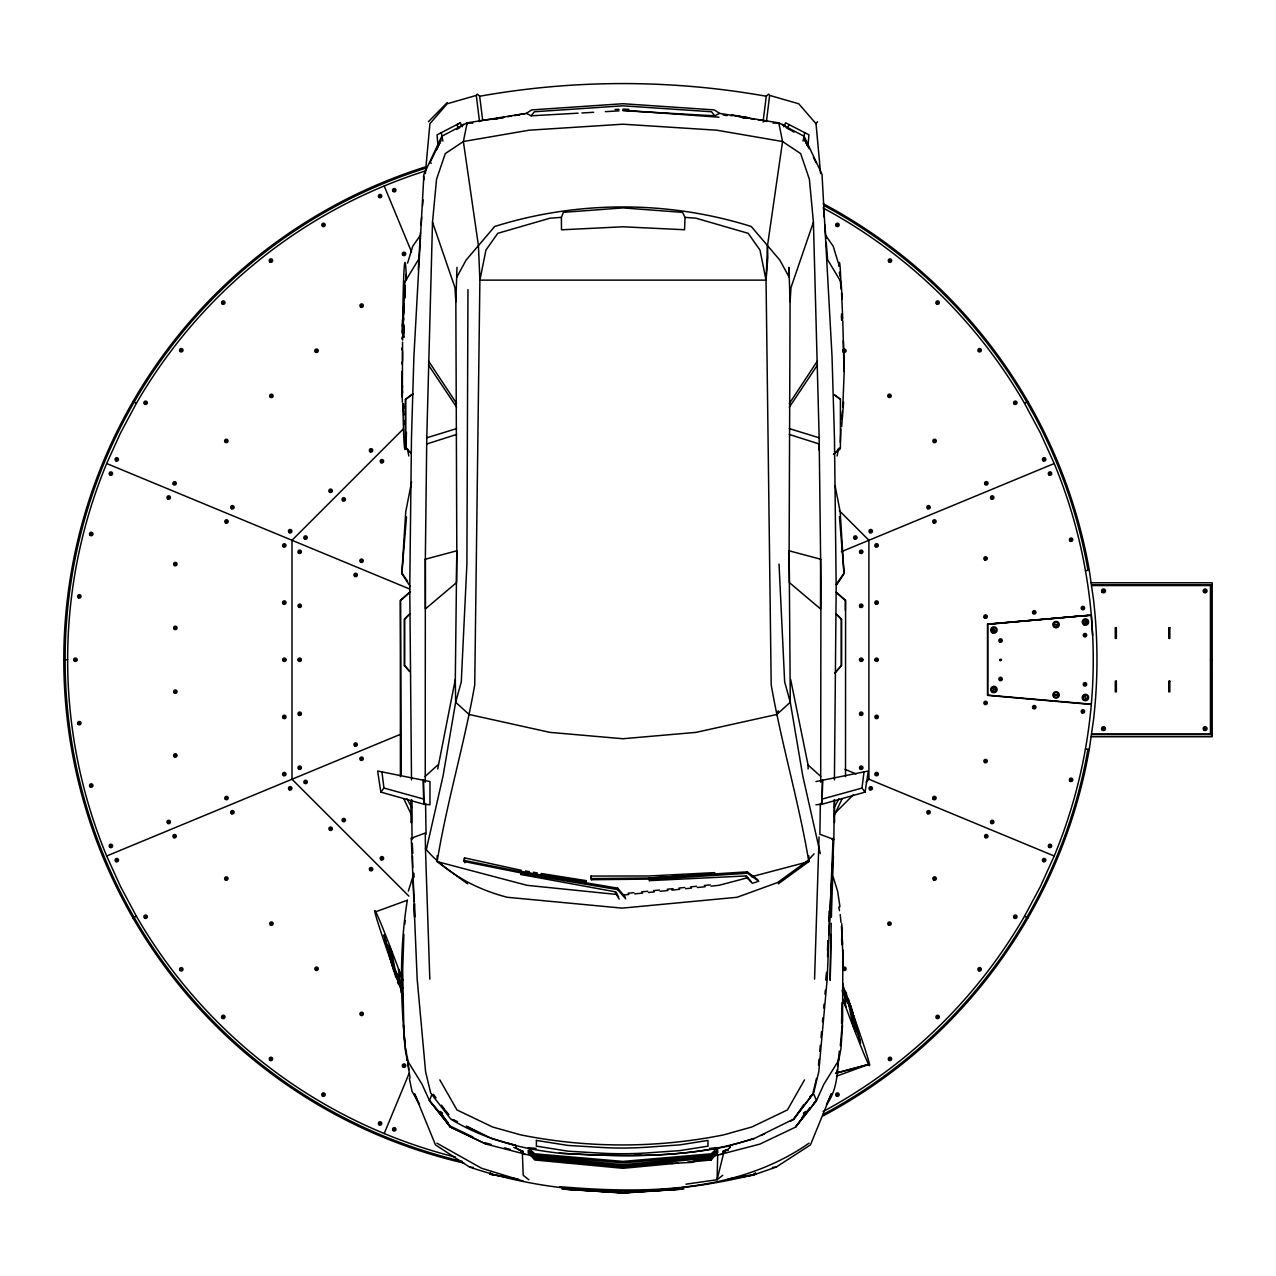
<?xml version="1.0" encoding="UTF-8"?>
<svg xmlns="http://www.w3.org/2000/svg" width="1276" height="1276" viewBox="0 0 1276 1276"><rect width="100%" height="100%" fill="white"/><g stroke="black" fill="none" stroke-linecap="round" stroke-linejoin="round"><path stroke-width="1.5" d="M409.724 671.575L404.492 665.45L404.492 619.051L409.724 613.852M410.984 453.203L405.529 448.099L405.529 399.292L413.009 393.662M405.529 399.292L405.529 447.78L410.984 453.012M687.668 1162.213L711.195 1159.996L711.195 1158.544L717.638 1152.962M834.568 799.861L834.568 822.542M833.595 454.479L840.405 448.099L840.405 399.292L834.424 394.778M836.211 613.852L841.442 619.051L841.442 665.45L834.903 672.867M834.903 673.026L841.442 665.753L841.442 619.051M845.51 776.685L845.589 600.406L836.179 592.16M425.243 782.204L425.339 559.207L426.774 437.78L432.516 222.184L436.536 179.294L445.26 153.614L463.379 141.524L529.125 130.2L622.959 124.203L716.809 130.2L782.555 141.524L800.674 153.614L809.399 179.294L813.418 222.184L819.16 437.78L820.931 583.961L820.691 782.204M456.664 277.418L466.091 260.113L494.673 226.506C577.422 200.428 668.512 200.428 751.261 226.506L779.843 260.113L789.27 277.418L788.935 267.354L790.083 301.806L789.126 550.801L790.291 702.247L802.732 775.712L820.293 853.644M418.273 269.746L420.458 232.663M845.35 610.422L845.382 600.486L836.976 593.133M437.158 855.702L437.126 861.603L467.606 883.805M437.716 768.997L455.309 679.406L456.808 550.801L455.851 301.806L456.999 267.354M403.822 336.848L403.854 331.664L401.812 338.81M467.957 289.604L466.904 564.056L461.274 681.942L455.644 702.247L443.107 775.712L426.248 849.944M834.233 799.765L833.866 839.448L828.714 934.734M834.424 779.923L836.179 587.454L834.456 437.78L832.032 356.451L822.015 174.286L804.119 136.277L778.791 122.863L719.536 113.373L714.257 109.911L622.959 103.723L531.677 109.911L526.398 113.373L467.144 122.863L441.815 136.277L423.919 174.286L413.902 356.451L411.478 437.78L409.755 587.454L411.51 779.923M414.732 903.902L414.604 917.189L414.19 904.891M819.048 836.944L814.567 979.139M842.016 1002.681L841.554 1023.464M820.356 803.417L819.878 834.281L833.866 839.448L832.143 839.48M822.366 780.274L821.951 804.263L815.97 804.757M830.947 934.447L830.182 980.383L831.186 923.186M815.954 781.566L868.302 771.023L865.096 792.125L821.951 804.263L822.749 780.194M402.562 342.096L402.323 397.538M842.543 1024.963L840.98 1048.489L838.731 1060.228L823.913 1084.185L816.449 1100.646L795.538 1127.123L759.858 1144.109L717.702 1155.083L717.08 1179.726L685.978 1184.176M402.61 340.166L404.811 282.076L406.518 278.631M778.791 122.863L782.555 141.524L767.482 245.821L766.047 280.13L771.198 684.861C781.534 744.179 798.935 802.141 808.809 861.603L778.328 883.805M404.556 297.93L404.699 294.182M685.037 217.383L684.558 229.744L622.959 226.793L561.488 229.808L561.392 217.351L563.386 212.342L622.959 207.908L682.596 212.374L685.037 217.383L695.994 218.212L748.183 233.317L759.986 250.048L766.047 280.13L479.888 280.13L478.452 245.821L463.379 141.524L467.144 122.863L467.175 124.458L467.638 122.879L472.838 123.15M560.387 879.116L585.875 883.104L585.987 880.6L541.088 873.486M827.486 950.62L827.901 940.699M828.73 920.857L829.145 910.936M833.084 838.204L827.183 979.139L818.777 1071.792L813.625 1093.117L793.544 1119.148L754.642 1138.336L729.84 1145.577L730.016 1147.427L727.176 1149.851L722.774 1151.622M818.953 449.95L819.24 443.984L789.318 434.462M403.886 934.271L402.674 970.254L403.838 1028.536M625.782 898.894L617.6 889.595L617.68 888.16L521.294 871.875L464.273 860.423L464.512 857.871L521.565 870.392M827.518 956.569L828.379 940.683M410.33 586.561L401.844 573.61L405.736 511.804L411.59 481.993M839.289 1051.169C837.503 1069.192 838.029 1089.576 826.497 1104.537L831.362 1093.787L810.451 1144.891L776.207 1167.077L752.425 1175.324L728.117 1179.12L731.595 1178.418M790.083 301.806L791.008 287.499L813.418 222.184M766.047 280.13L767.817 257.178L767.466 245.821M421.064 224.911L421.67 217.159M422.595 205.532L423.042 199.726M401.35 989.107L401.079 992.377L402.993 995.009M412.531 856.021L412.77 867.489M841.666 426.647L843.595 402.099M403.902 303.847L402.147 325.093L403.902 332.111M404.332 298.488L405.146 288.599M402.562 324.248L401.94 331.776L403.966 337.406M402.881 320.483L403.806 309.191M403.902 307.691L402.801 321.105L403.647 324.901M404.699 298.106L405.162 292.348M401.844 573.61L406.502 516.908M841.745 418.863L842.415 411.111M842.766 407.235L844.138 373.421L842.798 320.914M842.957 986.906L843.245 983.7M818.506 1065.141L819.048 1059.224M819.766 1051.344L820.308 1045.427M821.026 1037.547L821.569 1031.63M822.462 1021.773L822.829 1017.833M823.722 1007.976L824.073 1004.037M824.982 994.179L825.333 990.24M425.339 173.632L429.916 123.708L447.174 103.787L476.299 95.397L477.272 94.121L479.664 96.242L482.663 120.119M508.598 1143.296L516.094 1145.577L515.919 1147.427L518.758 1149.851L523.16 1151.622M403.758 298.871L405.13 285.537M405.72 279.827L406.31 274.101M619.211 899.086L614.777 891.701L520.959 874.523L521.166 872.959L464.129 861.539L464.512 857.871M404.715 924.414L405.114 920.443M837.646 1065.875L838.428 1058.538M520.959 874.523L521.294 871.875L586.003 881.987L585.875 883.104M521.166 872.959L521.294 871.875M515.919 1147.666L516.142 1145.816M766.413 121.635L769.635 95.397L768.662 94.121L766.27 96.242L763.271 120.119M864.315 790.61L865.096 792.125L861.986 788.058L864.012 771.884M464.129 861.539L464.273 860.423M464.911 862.783L465.054 861.667M823.355 1115.75A516.652 516.652 0 0 0 1089.241 749.506L1093.532 719.744A524.691 524.691 0 0 0 1093.532 599.768L1089.241 570.021A516.652 516.652 0 0 0 823.355 203.777M999.539 659.756C1004.1 657.363 997.401 662.978 1001.596 659.756M403.774 318.33L403.025 323.849L403.854 327.358M403.854 325.221L403.758 332.908M803.736 138.031L804.693 132.64M407.379 899.995C399.5 948.132 400.233 998.007 405.289 1046.272M837.12 455.979L838.476 448.546M1087.981 749.283L1085.174 764.005A515.376 515.376 0 0 1 822.749 1114.618M803.035 141.046L804.119 136.277M816.512 1078.364L812.653 1094.393L793.895 1119.02L803.816 1104.553M836.306 1073.403L837.247 1069.543M840.342 1045.666L842.575 1020.88L842.862 949.982M401.717 363.772L402.594 360.661M407.554 263.143L412.754 246.204L420.251 235.47M408.336 891.142L412.674 877.234M455.309 679.406L455.644 702.247L469.09 714.464L549.94 732.376L622.959 738.74L695.994 732.376L776.829 714.464L778.28 710.78M531.964 1155.897L486.076 1144.109L450.396 1127.123L429.486 1100.646L431.782 1094.872L433.282 1094.393M384.204 1133.535L409.293 1072.988M789.031 124.569L787.531 128.174L794.007 132.114M436.599 149.914L440.507 141.221M455.357 1157.077A512.808 512.808 0 0 1 136.341 916.168L120.534 886.565L106.674 856.005A512.808 512.808 0 0 1 106.674 463.523L120.534 432.947L136.357 403.36A512.808 512.808 0 0 1 424.988 171.08M823.052 207.972A512.808 512.808 0 0 1 1024.548 403.36L1040.371 432.947L1054.215 463.523A512.808 512.808 0 0 1 1091.299 615.064L1092.766 637.521A512.808 512.808 0 0 1 1054.215 856.005L1040.371 886.565L1024.548 916.168A512.808 512.808 0 0 1 823.052 1111.555M783.799 126.771L785.617 122.815L808.92 134.825L807.979 146.437L804.582 139.722M833.786 816.401L842.16 798.68M441.049 139.945L430.012 162.562L431.288 163.216M438.864 144.762L440.555 141.397M834.201 807.533L838.922 798.808M804.518 1079.895L787.42 1109.929L751.787 1127.011L723.779 1134.842C657.156 1148.32 587.199 1148.32 520.592 1134.842L492.584 1127.011L456.952 1109.929L439.837 1079.895M404.811 282.076L418.321 259.794M993.366 630.663L993.382 629.419M994.355 630.727L993.494 629.227M994.546 630.44L993.015 629.977M993.382 688.896L993.414 690.236L994.658 689.726M1055.236 624.442L1056.943 624.634M1056.831 624.825L1055.22 624.634M1103.038 591.362L1103.198 590.246L1104.218 590.868M1103.086 591.442L1104.059 591.251M1103.868 591.57L1103.979 590.357M1084.919 621.412L1085.812 621.268M1085.892 622.72L1086.275 621.97M1055.236 694.798L1056.943 694.989M1056.831 695.165L1055.22 694.989M1102.99 728.261L1104.218 728.58M1204.416 590.788L1205.485 591.49M1205.788 591.011L1204.767 590.246M1204.369 728.58L1205.485 729.202M1205.597 729.043L1204.767 727.958M836.657 584.95L844.074 573.61L839.433 516.908M789.318 403.551L817.453 360.949M789.318 407.188L817.501 364.984M836.131 584.567L843.978 573.147L840.182 511.804L835.062 485.709M809.861 1107.552L795.538 1127.059L816.449 1100.646L814.152 1094.872L812.653 1094.393L809.702 1096.881M380.838 792.109L377.632 771.007L429.964 781.566L429.964 804.757L423.983 804.263L380.838 792.109L383.948 788.042L381.923 771.868M820.596 173.632L816.018 123.708L817.565 121.746M526.398 113.373L531.151 115.797L534.405 111.762L622.959 105.812L711.529 111.762L714.783 115.797L719.536 113.373M802.141 1117.553L805.842 1111.46L803.417 1113.023M711.195 1159.996L716.362 1154.046M809.239 859.067L814.072 853.883M409.724 614.027L404.492 619.37L404.492 665.753M428.369 121.746L447.286 102.543M403.232 429.039L291.997 540.274L291.997 779.237L408.878 896.119M833.707 814.439L853.421 794.725M866.085 782.06L868.908 779.237L868.908 540.274L839.337 510.703M833.595 454.336L840.405 448.099M528.28 1150.202L534.74 1155.258L622.959 1162.851L711.195 1155.258L717.638 1150.202L717.638 1147.73L711.195 1153.807L622.959 1161.399L534.74 1153.807L528.28 1147.73L536.175 1148.384M776.829 714.464L790.291 702.247L784.66 681.942L779.03 564.056M425.163 776.414L437.748 765.042M813.53 1103.246L816.449 1100.646M400.409 776.685L400.329 600.406L409.755 592.16M401.206 775.473L400.552 600.486L410.362 591.904M752.425 1175.324L755.44 1172.803M722.742 1175.292L717.08 1179.726L723.54 1153.568L725.342 1151.861L722.774 1152.196M405.529 399.611L413.009 393.805M808.027 860.359L777.547 882.561L737.05 897.283L622.178 908.129L507.322 897.283C476.076 889.244 446.6 873.406 425.466 848.7L425.275 833.037L411.271 838.204L417.172 979.139L425.594 1071.792L430.73 1093.117L450.827 1119.148C484.035 1139.452 521.581 1149.006 559.957 1153.249C616.579 1156.471 674.031 1157.986 729.792 1145.816L730.016 1147.666M730.797 115.749L733.014 115.111L748.98 117.823L744.658 117.328M456.537 129.498L459.823 127.536M133.023 918.082L136.357 916.168M1024.548 403.36L1027.882 401.43M809.032 1143.184C736.778 1193.507 644.205 1193.746 559.957 1186.696M462.199 126.771L460.365 122.815L456.952 124.569L458.467 128.174M460.365 122.815L437.062 134.825L438.019 146.437M790.179 1121.349L794.071 1119.371M461.178 125.574L463.842 124.251M761.006 1135.528L764.595 1133.806M763.048 121.97L765.664 120.773L757.96 119.705M1091.299 704.448L987.496 695.372L987.496 624.155L1080.437 616.021M860.63 1042.955L852.033 1010.257L845.669 998.087L850.741 1005.584L858.397 1033.64M106.674 856.005L400.568 734.274M841.299 551.71L1054.215 463.523M727.176 1149.596L722.774 1151.367L722.774 1152.435L725.342 1152.1L720.621 1154.573M375.702 911.75L406.853 900.409M836.482 1076.147L869.45 1064.152L835.812 1073.18M426.694 443.984L456.617 434.462M426.774 437.78L456.617 428.624M757.178 881.796L752.25 883.279L745.296 875.974L649.452 880.647L649.293 878L747.289 871.843L757.832 879.738M754.068 1138.543C691.305 1158.799 624.219 1157.061 559.175 1153.169M822.334 799.031L861.986 788.058M1081.649 616.164L1091.331 615.319L1092.671 635.416M836.306 1073.068L868.653 1064.439M747.577 877.76L718.866 885.337L711.035 886.134M751.404 876.756L808.809 861.603L808.761 855.702M713.97 1155.897L717.702 1155.083M734.96 1178.035L733.365 1178.083L755.934 1174.143C662.228 1197.622 561.536 1198.164 469.6 1167.077L435.467 1144.891L414.572 1093.787L419.421 1104.537L412.052 1091.347L409.341 1078.587M1085.461 570.691L1089.241 570.021M492.026 119.322L503.749 117.376M507.657 116.69L511.564 116.02M514.691 115.366L525.218 113.628M493.956 119.226L497.895 118.636M514.691 115.606L519.364 114.888M480.27 120.773L503.366 117.583M479.664 96.242C574.375 79.351 671.559 79.351 766.27 96.242M772.443 1167.46L776.207 1167.077M628.047 893.248L633.933 892.642M641.748 891.844L647.634 891.254M653.503 890.648L659.373 890.058M667.204 889.26L673.074 888.67M678.944 888.064L684.813 887.474M690.683 886.868L696.552 886.278M704.384 885.48L710.254 884.89M622.959 895.082L628.845 894.492M634.714 893.886L642.53 893.088M648.415 892.498L654.285 891.892M660.155 891.302L667.986 890.504M671.894 890.106L679.725 889.308M685.595 888.718L691.464 888.112M697.334 887.522L705.165 886.724M1091.331 704.192L987.752 695.133L987.752 624.379L1088.157 615.335M724.529 1150.665L728.277 1150.314M671.989 1162.245L622.959 1166.87L534.74 1158.544L528.28 1152.962L532.236 1153.297M693.554 1160.219L711.195 1158.544M677.859 1163.138L622.959 1168.306L534.74 1159.996L529.572 1154.046M987.496 624.155L1091.299 615.064M1079.687 616.308L1081.761 615.893M634.794 1154.605L640.712 1154.11M709.759 1148.384L717.638 1147.73M561.392 217.351L549.94 218.212L497.752 233.317L485.949 250.048L479.888 280.13L474.736 684.861C464.4 744.179 446.807 802.094 437.126 861.603L527.068 885.337L617.09 894.492M649.452 880.647L649.452 879.547L747.592 873.262L758.821 881.317M683.952 1188.913L622.959 1192.773L563.195 1189.12L622.959 1193.06L682.261 1189.12L622.959 1192.773L561.982 1188.913M591.011 876.07L591.426 878.59L649.293 878L714.895 873.996L714.895 875.113L714.464 872.64L649.149 875.974L591.011 876.07L591.426 879.722L649.293 879.1M531.151 115.797L578.044 113.181M581.936 112.958L593.659 112.304M605.382 111.65L619.067 110.868M773.096 123.15L778.296 122.879M615.08 109.481L619.019 109.305M1091.267 582.781L1212.168 582.781L1212.2 736.746L1091.267 736.746M1091.618 584.918L1212.168 584.918M1091.698 585.556L1210.446 585.556L1210.446 733.971L1091.698 733.971M63.8 659.756L67.644 659.756M73.641 659.756L77.038 659.756A1.707 1.707 0 0 0 74.487 658.272A1.707 1.707 0 0 0 74.487 661.239A1.707 1.707 0 0 0 77.054 659.756M282.618 659.756L285.999 659.756A1.691 1.691 0 0 0 283.463 658.288A1.691 1.691 0 0 0 283.463 661.223A1.691 1.691 0 0 0 285.999 659.756M297.994 659.756L301.391 659.756A1.691 1.691 0 0 0 298.839 658.288A1.691 1.691 0 0 0 298.839 661.223A1.691 1.691 0 0 0 301.391 659.756M859.514 659.756L862.911 659.756A1.707 1.707 0 0 0 860.359 658.272A1.707 1.707 0 0 0 860.359 661.239A1.707 1.707 0 0 0 862.927 659.756M874.905 659.756L878.287 659.756A1.691 1.691 0 0 0 875.751 658.288A1.691 1.691 0 0 0 875.751 661.223A1.691 1.691 0 0 0 878.287 659.756M1210.446 659.756L1212.168 659.756M1091.618 734.609L1212.168 734.609M411.271 838.204L412.993 838.236M510.958 1178.035L517.896 1179.088M842.128 990.367L843.787 990.431L845.908 1007.115L842.878 999.028M622.959 109.13L628.877 109.385M1085.844 622.8L1084.807 622.465M993.494 688.705L994.69 689.343M622.959 110.661L714.783 115.797M559.957 1161.957L567.82 1162.42M622.959 110.262L719.01 117.201M605.207 1154.11L609.162 1154.445M469.6 1167.077L473.364 1167.46M523.16 1152.196L520.592 1151.861L522.394 1153.568L523.192 1175.292L528.854 1179.726M742.568 117.583L746.412 118.11M750.272 118.636L754.116 119.178M536.861 875.416L540.785 876.038M544.692 876.644L548.616 877.266M552.54 877.872L556.464 878.494M512.553 1178.083L489.825 1174.159L517.801 1179.12M525.473 871.014L529.365 871.636M533.272 872.242L537.18 872.864M521.071 873.422L617.6 889.595M736.092 115.941L740.367 116.674M723.237 114.984L727.065 115.638M1085.429 749.06L1089.241 749.506M741.85 117.472L744.993 118.062M525.313 1154.573L520.592 1152.1L523.16 1152.435L523.16 1151.367L513.829 1147.475M485.295 1142.865L491.021 1144.365M504.403 1147.842L510.145 1149.341M731.85 115.031L732.966 115.35M383.948 788.042L423.6 799.031L423.983 804.263L423.552 780.274M769.635 95.397L798.76 103.787L816.018 123.708M516.094 1145.577L491.276 1138.336L466.314 1126.038M789.318 428.624L819.16 437.78M523.431 1181.145L481.515 1168.226L436.902 1143.184M106.674 463.523L409.771 589.065M844.983 769.332L856.021 773.91M868.908 779.237L1054.215 856.005M449.615 1125.815L472.806 1136.9M486.076 1144.109L450.396 1127.059L429.486 1100.646L422.005 1084.185L407.204 1060.228L405.002 1048.489L403.391 1024.963M466.984 1126.915L474.162 1130.361M453.825 1119.897L457.382 1121.652M782.156 124.251L784.804 125.574M451.863 1119.371L455.739 1121.349M133.023 401.43L136.357 403.36M1024.548 916.168L1027.882 918.082M786.144 127.552L789.429 129.482M442.517 1113.023L440.092 1111.46L450.396 1127.059L441.576 1115.064M834.424 394.97L840.405 399.292M490.335 1172.803L493.334 1175.324M429.486 1100.646L439.375 1112.05M790.626 679.406L808.075 765.042L820.771 776.414M842.511 988.996L846.371 992.6L846.738 998.087M403.12 988.342L397.968 983.493L397.57 977.942M836.211 614.027L841.442 619.37M404.492 665.45L409.724 671.383M441.448 1114.793L448.466 1123.087M617.68 888.16L625.16 896.996M746.316 875.815L751.165 881.636M842.272 991.58L848.636 999.236L857.759 1031.949M400.776 982.967L395.688 976.842L387.713 947.701M433.68 1094.68L436.025 1097.759M441.496 1105.16L443.841 1108.238M446.169 1111.316L448.913 1114.698M444.064 1108.908L447.413 1113.39M825.684 235.47L833.18 246.204L838.38 263.143M401.956 573.147L407.554 581.298M428.433 364.984L456.617 407.188M428.481 360.949L456.617 403.551M846.387 1001.006L850.342 1007.051L855.813 1032.443L853.006 1025.521M398.925 976.571L393.981 969.026L388.909 945.452M849.385 1006.27L851.491 1009.555L860.12 1041.104M395.975 971.435L392.833 966.522L384.204 934.973M407.012 798.808L411.733 807.533M843.005 992.042L848.317 1002.154L852.607 1023.575M401.318 984.035L396.007 973.923L391.317 950.556L389.212 945.372M615.909 891.828L618.589 897.012M1103.086 729.154L1103.979 728.086M804.087 138.207L809.144 148.654M813.418 157.331L815.922 162.562M403.774 798.68L411.303 814.63M804.646 139.467L807.772 146.437M384.204 185.993L411.574 252.042M402.658 980.287L398.415 968.978L400.536 985.646M432.516 222.184L454.926 287.499L455.851 301.806M387.138 945.915L385.416 940.572L393.582 970.494L398.654 977.99L392.29 965.82L383.916 935.164M714.464 872.64L714.895 873.996M833.244 877.234L837.598 891.142L839.975 906.789M401.717 348.22L402.594 351.347M423.425 176.104L424.222 179.581M441.815 136.277L442.9 141.046M410.059 1077.949L405.736 1048.122M747.289 871.843L747.592 873.262M838.81 906.933L839.496 910.713M407.459 448.546L408.814 455.979M441.305 132.64L442.262 138.031M404.46 420.777L405.018 424.605M402.53 320.276L403.838 329.99M476.299 95.397L479.521 121.635M407.299 1056.703L407.698 1060.372M408.081 1064.04L408.671 1069.543M840.198 914.509L841.012 922.436M841.426 926.392L842.559 944.096M839.433 272.203L839.815 276.015M840.214 279.827L841.203 289.349M841.586 293.161L842.75 318.984M649.293 878L649.452 879.547M402.833 403.36L403.854 414.987M841.506 316.304L841.825 320.276M401.94 380.2L402.562 387.729M402.147 386.899L402.626 392.689M403.519 403.599L403.902 408.145M833.403 856.021L831.33 917.189L831.33 914.908M823.642 209.408L824.248 217.159M824.87 224.911L825.939 238.468M826.242 242.344L827.614 259.794L841.123 282.076L842.176 298.871M693.458 1158.863L693.697 1162.261L671.096 1163.473L670.857 1160.075M404.093 1032.38L404.715 1041.95M406.98 1056.608L407.204 1060.228M412.276 843.42L412.818 853.357M413.887 873.199L414.11 877.17M841.57 938.913L841.873 944.814M841.761 923.744L843.245 968.851M412.993 873.39L414.03 900.952M425.466 848.7L429.805 979.139M843.372 340.772L844.138 371.491M585.987 880.6L586.003 881.987M423.185 780.194L423.6 799.031M401.781 371.491L402.339 402.099M425.578 803.417L426.056 834.281M411.701 799.765L412.052 839.464M808.075 765.042L808.107 768.981M1211.099 584.918L1211.099 734.609M591.426 878.59L591.426 879.722M842.718 350.31A1.691 1.691 0 0 1 845.334 349.353A1.691 1.691 0 0 1 845.334 352.128A1.691 1.691 0 0 1 842.718 351.187M842.702 968.325A1.707 1.707 0 0 1 845.334 967.367A1.707 1.707 0 0 1 845.334 970.175A1.707 1.707 0 0 1 842.702 969.218M462.231 1161.383A515.376 515.376 0 0 1 424.541 168.544M824.471 205.819A515.376 515.376 0 0 1 1026.781 402.068L1034.086 415.163A515.376 515.376 0 0 1 1087.981 570.244M463.842 1163.074A516.652 516.652 0 0 1 426.025 166.725M838.651 266.269A93.706 2.456 90 0 1 841.012 287.26M841.538 314.055A93.706 2.456 90 0 1 841.618 320.005M840.9 428.8A93.706 2.456 90 0 1 840.326 442.086M839.768 448.339A93.706 2.456 90 0 1 838.922 448.323M850.629 1006.923A93.706 2.456 70 0 1 869.387 1065.572A93.706 2.456 70 0 1 843.101 999.921M843.053 985.726A93.706 2.456 70 0 1 850.023 1005.233M402.61 994.084A93.706 2.456 70 0 1 394.332 970.956M393.742 969.282A93.706 2.456 70 0 1 375.064 910.713A93.706 2.456 70 0 1 402.578 979.793M402.753 320.005A93.706 2.456 -90 0 1 406.438 279.683M406.438 432.405A93.706 2.456 -90 0 1 402.913 403.854M402.562 359.848A93.706 2.456 -90 0 1 402.562 352.256M402.626 335.03A93.706 2.456 -90 0 1 402.658 331.281M411.366 800.275L411.366 822.797L411.366 800.275M536.399 1140.425L536.399 1146.151L568.139 1151.191L599.895 1153.089A392.131 392.131 0 0 0 644.46 1153.089L679.63 1150.633L707.973 1146.151L707.973 1140.425L679.63 1144.907L644.46 1147.363A360.31 360.31 0 0 1 599.895 1147.363L568.139 1145.449L536.399 1140.425M820.596 559.207L820.516 608.907L789.381 582.59L789.126 550.801L820.596 559.207M425.339 559.207L425.418 608.907L456.553 582.59L456.808 550.801L425.339 559.207M826.561 972.456L826.226 980.383L826.657 972.456M78.649 596.195L80.005 596.562L78.649 596.195M90.564 533.799L91.936 534.165L90.564 533.799M74.662 659.58L76.018 659.947L74.662 659.58M110.214 473.412L111.586 473.779L110.294 473.236M78.649 722.966L80.005 723.332L78.649 722.966M116.1 459.2L117.472 459.567L116.1 459.2M90.564 785.346L91.936 785.713L90.564 785.346M144.922 402.594L146.277 402.961L144.922 402.594M110.214 845.749L111.586 846.116L110.214 845.749M180.602 350.055L181.958 350.421L180.602 350.055M116.1 859.96L117.472 860.327L116.1 859.96M168.017 497.353L169.389 497.72L168.017 497.353M173.903 483.141L175.275 483.508L173.903 483.141M174.653 563.896L176.008 564.263L174.653 563.896M174.653 627.68L176.008 628.047L174.653 627.68M222.598 302.412L223.97 302.779L222.598 302.412M144.922 916.567L146.277 916.934L144.922 916.567M174.653 691.48L176.008 691.831L174.653 691.48M174.653 755.264L176.008 755.631L174.653 755.264M168.017 821.808L169.389 822.175L168.017 821.808M225.645 440.778L227.016 441.145L225.645 440.778M173.903 836.019L175.275 836.386L173.903 836.019M225.82 521.294L227.192 521.661L225.82 521.294M231.706 507.082L233.077 507.449L231.706 507.082M270.241 260.416L271.613 260.782L270.241 260.416M180.602 969.106L181.958 969.473L180.602 969.106M270.751 395.672L272.123 396.038L270.751 395.672M225.82 797.867L227.192 798.234L225.82 797.867M231.706 812.078L233.077 812.445L231.706 812.078M225.645 878.382L227.016 878.749L225.645 878.382M322.78 224.72L324.152 225.086L322.78 224.72M283.623 545.235L284.995 545.602L283.623 545.235M222.598 1016.749L223.97 1017.116L222.598 1016.749M289.508 531.023L290.8 531.566L289.588 530.848M315.858 350.565L317.23 350.932L315.858 350.565M283.623 602.4L284.915 602.942L283.703 602.24M283.623 659.58L284.995 659.947L283.623 659.58M299.015 551.615L300.37 551.966L299.015 551.615M304.9 537.387L306.256 537.754L304.9 537.387M283.623 716.745L284.995 717.112L283.623 716.745M299.015 605.59L300.37 605.956L299.078 605.43M283.623 773.926L284.995 774.277L283.623 773.926M299.015 659.58L300.37 659.947L299.015 659.58M270.751 923.489L272.123 923.856L270.751 923.489M299.015 713.555L300.37 713.922L299.015 713.555M289.508 788.137L290.88 788.504L289.508 788.137M329.942 490.59L331.297 490.957L329.942 490.59M299.015 767.546L300.37 767.913L299.015 767.546M360.964 305.458L362.336 305.825L360.964 305.458M379.387 195.914L380.742 196.281L379.387 195.914M304.9 781.757L306.256 782.124L304.9 781.757M343.069 499.219L344.424 499.586L343.069 499.219M270.241 1058.745L271.613 1059.112L270.241 1058.745M393.598 190.028L394.97 190.395L393.598 190.028M370.359 450.173L371.731 450.54L370.359 450.173M354.951 574.79L356.323 575.141L354.951 574.79M360.853 560.563L362.209 560.93L360.853 560.563M403.328 253.717L404.699 254.084L403.328 253.717M329.942 828.555L331.297 828.922L329.942 828.555M381.237 461.051L382.609 461.418L381.237 461.051M315.858 968.596L317.23 968.962L315.858 968.596M343.069 819.926L344.424 820.293L343.069 819.926M354.951 744.371L356.323 744.737L354.951 744.371M360.853 758.582L362.209 758.949L360.853 758.582M322.78 1094.425L324.152 1094.792L322.78 1094.425M370.359 868.988L371.731 869.355L370.359 868.988M360.964 1013.702L362.336 1014.069L361.044 1013.527M381.237 858.11L382.609 858.477L381.237 858.11M379.387 1123.247L380.742 1123.614L379.387 1123.247M393.598 1129.132L394.97 1129.499L393.598 1129.132M403.328 1065.444L404.699 1065.811L403.328 1065.444M836.753 224.72L838.109 225.086L836.753 224.72M843.675 350.565L845.031 350.932L843.675 350.565M889.292 260.416L890.648 260.782L889.292 260.416M854.649 537.387L855.941 537.93L854.713 537.228M860.534 551.615L861.89 551.966L860.534 551.615M870.025 531.023L871.317 531.566L870.104 530.848M860.534 605.59L861.89 605.956L860.598 605.43M888.782 395.672L890.154 396.038L888.782 395.672M860.534 659.58L861.89 659.947L860.534 659.58M875.91 545.235L877.282 545.602L875.91 545.235M860.534 713.555L861.89 713.922L860.534 713.555M875.91 602.4L877.282 602.766L875.91 602.4M860.534 767.546L861.89 767.913L860.534 767.546M875.91 659.58L877.282 659.947L875.91 659.58M875.91 716.745L877.282 717.112L875.91 716.745M843.675 968.596L845.031 968.962L843.675 968.596M870.025 788.137L871.396 788.504L870.025 788.137M936.935 302.412L938.307 302.779L936.935 302.412M875.91 773.926L877.282 774.277L875.91 773.926M836.753 1094.425L838.109 1094.792L836.753 1094.425M933.888 440.778L935.26 441.145L933.888 440.778M927.827 507.082L929.199 507.449L927.827 507.082M933.713 521.294L935.085 521.661L933.713 521.294M888.782 923.489L890.154 923.856L888.782 923.489M978.931 350.055L980.303 350.421L978.931 350.055M889.292 1058.745L890.648 1059.112L889.292 1058.745M927.827 812.078L929.199 812.445L927.827 812.078M933.713 797.867L935.085 798.234L933.713 797.867M985.63 483.141L987.002 483.508L985.63 483.141M933.888 878.382L935.26 878.749L933.888 878.382M991.516 497.353L992.887 497.72L991.516 497.353M984.881 558.25L986.252 558.617L984.881 558.25M984.881 616.42L986.252 616.771L984.881 616.42M1014.627 402.594L1015.983 402.961L1014.627 402.594M936.935 1016.749L938.307 1017.116L936.935 1016.749M984.881 702.741L986.252 703.108L984.881 702.741M999.89 640.345L1001.245 640.712L999.89 640.345M984.881 760.895L986.173 761.437L984.96 760.735M999.89 678.8L1001.245 679.167L999.89 678.8M985.63 836.019L987.002 836.386L985.63 836.019M991.516 821.808L992.887 822.175L991.516 821.808M1043.433 459.2L1044.805 459.567L1043.433 459.2M978.931 969.106L980.303 969.473L978.931 969.106M1049.319 473.412L1050.69 473.779L1049.398 473.236M1033.56 612.161L1034.916 612.512L1033.624 611.986M1033.56 707L1034.916 707.367L1033.56 707M1014.627 916.567L1015.983 916.934L1014.627 916.567M1070.405 539.525L1071.776 539.892L1070.405 539.525M1043.433 859.96L1044.805 860.327L1043.433 859.96M1049.319 845.749L1050.69 846.116L1049.319 845.749M1082.239 607.902L1083.595 608.269L1082.239 607.902M1084.281 635.001L1085.653 635.368L1084.281 635.001M1070.405 779.636L1071.696 780.178L1070.484 779.461M1084.281 684.159L1085.653 684.526L1084.281 684.159M1082.239 711.258L1083.531 711.801L1082.303 711.083M1085.031 696.712L1085.844 698.291L1085.031 696.712M717.638 1152.148L711.195 1157.842L622.959 1166.104L534.74 1157.842L528.28 1152.148L528.28 1150.793L534.74 1156.391L622.959 1164.669L711.195 1156.391L717.638 1150.793L717.638 1152.148M1116.356 627.68L1115.288 627.68L1115.288 638.383L1116.356 638.383L1116.356 627.68M1169.821 627.68L1168.752 627.68L1168.752 638.383L1169.821 638.383L1169.821 627.68M1116.356 681.145L1115.288 681.145L1115.288 691.831L1116.356 691.831L1116.356 681.145M1169.821 681.145L1168.752 681.145L1168.752 691.831L1169.821 691.831L1169.821 681.145M1048.792 474.8A1.707 1.707 0 0 0 1051.663 474.034A1.707 1.707 0 0 0 1049.558 471.929A1.707 1.707 0 0 0 1048.792 474.8M379.227 1124.89A1.691 1.691 0 0 0 381.763 1123.422A1.691 1.691 0 0 0 379.227 1121.955A1.691 1.691 0 0 0 379.227 1124.89M225.485 880.025A1.691 1.691 0 0 0 228.021 878.558A1.691 1.691 0 0 0 225.485 877.09A1.691 1.691 0 0 0 225.485 880.025M933.187 799.255A1.707 1.707 0 0 0 936.058 798.489A1.707 1.707 0 0 0 933.952 796.384A1.707 1.707 0 0 0 933.187 799.255M231.546 508.725A1.691 1.691 0 0 0 234.082 507.258A1.691 1.691 0 0 0 231.546 505.79A1.691 1.691 0 0 0 231.546 508.725M888.606 397.33A1.707 1.707 0 0 0 891.174 395.847A1.707 1.707 0 0 0 888.606 394.364A1.707 1.707 0 0 0 888.606 397.33M180.091 970.478A1.691 1.691 0 0 0 182.915 969.728A1.691 1.691 0 0 0 180.841 967.655A1.691 1.691 0 0 0 180.091 970.478M393.088 1130.504A1.691 1.691 0 0 0 395.911 1129.754A1.691 1.691 0 0 0 393.837 1127.681A1.691 1.691 0 0 0 393.088 1130.504M173.743 837.662A1.691 1.691 0 0 0 176.279 836.195A1.691 1.691 0 0 0 173.743 834.727A1.691 1.691 0 0 0 173.743 837.662M875.4 603.787A1.691 1.691 0 0 0 878.239 603.022A1.691 1.691 0 0 0 876.149 600.948A1.691 1.691 0 0 0 875.4 603.787M173.392 484.513A1.691 1.691 0 0 0 176.232 483.764A1.691 1.691 0 0 0 174.142 481.69A1.691 1.691 0 0 0 173.392 484.513M992.744 691.496A2.313 2.313 0 0 0 996.205 689.503A2.313 2.313 0 0 0 992.744 687.493A2.313 2.313 0 0 0 992.744 691.496M174.493 693.123A1.691 1.691 0 0 0 177.029 691.656A1.691 1.691 0 0 0 174.493 690.188A1.691 1.691 0 0 0 174.493 693.123M984.721 559.909A1.691 1.691 0 0 0 987.257 558.441A1.691 1.691 0 0 0 984.721 556.974A1.691 1.691 0 0 0 984.721 559.909M180.076 351.442A1.707 1.707 0 0 0 182.931 350.677A1.707 1.707 0 0 0 180.841 348.587A1.707 1.707 0 0 0 180.076 351.442M1083.803 699.136A2.313 2.313 0 0 0 1087.662 698.1A2.313 2.313 0 0 0 1084.839 695.276A2.313 2.313 0 0 0 1083.803 699.136M888.622 925.132A1.691 1.691 0 0 0 891.158 923.664A1.691 1.691 0 0 0 888.622 922.197A1.691 1.691 0 0 0 888.622 925.132M860.359 769.205A1.707 1.707 0 0 0 862.927 767.721A1.707 1.707 0 0 0 860.359 766.238A1.707 1.707 0 0 0 860.359 769.205M167.842 499.012A1.707 1.707 0 0 0 170.41 497.528A1.707 1.707 0 0 0 167.842 496.045A1.707 1.707 0 0 0 167.842 499.012M360.789 1015.361A1.707 1.707 0 0 0 363.357 1013.878A1.707 1.707 0 0 0 360.789 1012.394A1.707 1.707 0 0 0 360.789 1015.361M1083.755 636.389A1.707 1.707 0 0 0 1086.626 635.623A1.707 1.707 0 0 0 1084.52 633.534A1.707 1.707 0 0 0 1083.755 636.389M174.493 756.907A1.691 1.691 0 0 0 177.029 755.44A1.691 1.691 0 0 0 174.493 753.972A1.691 1.691 0 0 0 174.493 756.907M225.31 799.239A1.691 1.691 0 0 0 228.133 798.489A1.691 1.691 0 0 0 226.059 796.415A1.691 1.691 0 0 0 225.31 799.239M298.839 715.23A1.707 1.707 0 0 0 301.407 713.747A1.707 1.707 0 0 0 298.839 712.263A1.707 1.707 0 0 0 298.839 715.23M378.876 197.286A1.691 1.691 0 0 0 381.699 196.536A1.691 1.691 0 0 0 379.626 194.462A1.691 1.691 0 0 0 378.876 197.286M860.008 552.986A1.691 1.691 0 0 0 862.847 552.237A1.691 1.691 0 0 0 860.774 550.147A1.691 1.691 0 0 0 860.008 552.986M225.661 522.937A1.691 1.691 0 0 0 228.197 521.469A1.691 1.691 0 0 0 225.661 520.002A1.691 1.691 0 0 0 225.661 522.937M985.104 484.529A1.707 1.707 0 0 0 987.975 483.764A1.707 1.707 0 0 0 985.87 481.658A1.707 1.707 0 0 0 985.104 484.529M992.297 692.278A3.206 3.206 0 0 0 997.098 689.503A3.206 3.206 0 0 0 992.297 686.727A3.206 3.206 0 0 0 992.297 692.278M369.849 870.36A1.691 1.691 0 0 0 372.688 869.61A1.691 1.691 0 0 0 370.614 867.536A1.691 1.691 0 0 0 369.849 870.36M984.354 617.807A1.707 1.707 0 0 0 987.225 617.042A1.707 1.707 0 0 0 985.12 614.936A1.707 1.707 0 0 0 984.354 617.807M360.677 562.222A1.691 1.691 0 0 0 363.229 560.754A1.691 1.691 0 0 0 360.677 559.287A1.691 1.691 0 0 0 360.677 562.222M342.558 500.607A1.691 1.691 0 0 0 345.381 499.841A1.691 1.691 0 0 0 343.308 497.768A1.691 1.691 0 0 0 342.558 500.607M875.4 775.298A1.691 1.691 0 0 0 878.239 774.532A1.691 1.691 0 0 0 876.149 772.458A1.691 1.691 0 0 0 875.4 775.298M322.621 226.378A1.691 1.691 0 0 0 325.157 224.911A1.691 1.691 0 0 0 322.621 223.444A1.691 1.691 0 0 0 322.621 226.378M875.735 718.42A1.707 1.707 0 0 0 878.303 716.937A1.707 1.707 0 0 0 875.735 715.453A1.707 1.707 0 0 0 875.735 718.42M985.471 837.662A1.691 1.691 0 0 0 988.007 836.195A1.691 1.691 0 0 0 985.471 834.727A1.691 1.691 0 0 0 985.471 837.662M283.447 718.42A1.707 1.707 0 0 0 286.015 716.937A1.707 1.707 0 0 0 283.447 715.453A1.707 1.707 0 0 0 283.447 718.42M860.008 606.993A1.707 1.707 0 0 0 862.863 606.212A1.707 1.707 0 0 0 860.774 604.122A1.707 1.707 0 0 0 860.008 606.993M1083.755 685.547A1.707 1.707 0 0 0 1086.626 684.781A1.707 1.707 0 0 0 1084.52 682.676A1.707 1.707 0 0 0 1083.755 685.547M270.241 397.059A1.691 1.691 0 0 0 273.08 396.294A1.691 1.691 0 0 0 271.006 394.22A1.691 1.691 0 0 0 270.241 397.059M1102.161 592.255A1.93 1.93 0 0 0 1105.383 591.394A1.93 1.93 0 0 0 1103.022 589.049A1.93 1.93 0 0 0 1102.161 592.255M860.359 715.23A1.707 1.707 0 0 0 862.927 713.747A1.707 1.707 0 0 0 860.359 712.263A1.707 1.707 0 0 0 860.359 715.23M381.061 859.769A1.707 1.707 0 0 0 383.629 858.285A1.707 1.707 0 0 0 381.061 856.802A1.707 1.707 0 0 0 381.061 859.769M225.485 442.421A1.691 1.691 0 0 0 228.021 440.954A1.691 1.691 0 0 0 225.485 439.486A1.691 1.691 0 0 0 225.485 442.421M315.331 351.953A1.707 1.707 0 0 0 318.202 351.187A1.707 1.707 0 0 0 316.097 349.098A1.707 1.707 0 0 0 315.331 351.953M329.766 830.229A1.707 1.707 0 0 0 332.334 828.746A1.707 1.707 0 0 0 329.766 827.263A1.707 1.707 0 0 0 329.766 830.229M298.839 607.248A1.691 1.691 0 0 0 301.391 605.781A1.691 1.691 0 0 0 298.839 604.314A1.691 1.691 0 0 0 298.839 607.248M115.941 460.843A1.691 1.691 0 0 0 118.477 459.376A1.691 1.691 0 0 0 115.941 457.909A1.691 1.691 0 0 0 115.941 460.843M144.746 918.226A1.707 1.707 0 0 0 147.314 916.742A1.707 1.707 0 0 0 144.746 915.259A1.707 1.707 0 0 0 144.746 918.226M90.054 786.734A1.691 1.691 0 0 0 92.877 785.968A1.691 1.691 0 0 0 90.803 783.895A1.691 1.691 0 0 0 90.054 786.734M174.477 629.355A1.707 1.707 0 0 0 177.045 627.872A1.707 1.707 0 0 0 174.477 626.388A1.707 1.707 0 0 0 174.477 629.355M283.447 604.074A1.707 1.707 0 0 0 286.015 602.591A1.707 1.707 0 0 0 283.447 601.108A1.707 1.707 0 0 0 283.447 604.074M936.424 1018.12A1.691 1.691 0 0 0 939.264 1017.371A1.691 1.691 0 0 0 937.174 1015.297A1.691 1.691 0 0 0 936.424 1018.12M1053.801 697.206A3.206 3.206 0 0 0 1059.16 695.771A3.206 3.206 0 0 0 1055.236 691.847A3.206 3.206 0 0 0 1053.801 697.206M381.061 462.71A1.707 1.707 0 0 0 383.629 461.226A1.707 1.707 0 0 0 381.061 459.743A1.707 1.707 0 0 0 381.061 462.71M984.721 762.554A1.691 1.691 0 0 0 987.257 761.086A1.691 1.691 0 0 0 984.721 759.619A1.691 1.691 0 0 0 984.721 762.554M354.792 746.013A1.691 1.691 0 0 0 357.328 744.546A1.691 1.691 0 0 0 354.792 743.095A1.691 1.691 0 0 0 354.792 746.013M370.2 451.816A1.691 1.691 0 0 0 372.736 450.348A1.691 1.691 0 0 0 370.2 448.881A1.691 1.691 0 0 0 370.2 451.816M991.356 823.451A1.691 1.691 0 0 0 993.892 821.983A1.691 1.691 0 0 0 991.356 820.516A1.691 1.691 0 0 0 991.356 823.451M315.682 970.254A1.707 1.707 0 0 0 318.25 968.771A1.707 1.707 0 0 0 315.682 967.288A1.707 1.707 0 0 0 315.682 970.254M1070.245 541.168A1.691 1.691 0 0 0 1072.781 539.7A1.691 1.691 0 0 0 1070.245 538.233A1.691 1.691 0 0 0 1070.245 541.168M1203.746 592.255A1.93 1.93 0 0 0 1206.968 591.394A1.93 1.93 0 0 0 1204.608 589.049A1.93 1.93 0 0 0 1203.746 592.255M1102.161 729.984A1.93 1.93 0 0 0 1105.383 729.122A1.93 1.93 0 0 0 1103.022 726.762A1.93 1.93 0 0 0 1102.161 729.984M78.49 597.838A1.691 1.691 0 0 0 81.026 596.37A1.691 1.691 0 0 0 78.49 594.903A1.691 1.691 0 0 0 78.49 597.838M78.139 724.337A1.691 1.691 0 0 0 80.962 723.588A1.691 1.691 0 0 0 78.889 721.514A1.691 1.691 0 0 0 78.139 724.337M304.374 783.145A1.691 1.691 0 0 0 307.213 782.379A1.691 1.691 0 0 0 305.139 780.306A1.691 1.691 0 0 0 304.374 783.145M978.756 970.765A1.707 1.707 0 0 0 981.324 969.282A1.707 1.707 0 0 0 978.756 967.798A1.707 1.707 0 0 0 978.756 970.765M1043.274 861.603A1.691 1.691 0 0 0 1045.81 860.136A1.691 1.691 0 0 0 1043.274 858.668A1.691 1.691 0 0 0 1043.274 861.603M1203.746 729.984A1.93 1.93 0 0 0 1206.968 729.122A1.93 1.93 0 0 0 1204.608 726.762A1.93 1.93 0 0 0 1203.746 729.984M283.113 546.622A1.691 1.691 0 0 0 285.936 545.857A1.691 1.691 0 0 0 283.862 543.783A1.691 1.691 0 0 0 283.113 546.622M342.558 821.313A1.691 1.691 0 0 0 345.381 820.548A1.691 1.691 0 0 0 343.308 818.474A1.691 1.691 0 0 0 342.558 821.313M354.776 576.449A1.707 1.707 0 0 0 357.36 574.966A1.707 1.707 0 0 0 354.776 573.482A1.707 1.707 0 0 0 354.776 576.449M109.704 474.784A1.691 1.691 0 0 0 112.527 474.034A1.691 1.691 0 0 0 110.454 471.96A1.691 1.691 0 0 0 109.704 474.784M889.133 1060.388A1.691 1.691 0 0 0 891.669 1058.92A1.691 1.691 0 0 0 889.133 1057.453A1.691 1.691 0 0 0 889.133 1060.388M174.477 565.555A1.707 1.707 0 0 0 177.045 564.072A1.707 1.707 0 0 0 174.477 562.588A1.707 1.707 0 0 0 174.477 565.555M322.605 1096.1A1.707 1.707 0 0 0 325.173 1094.617A1.707 1.707 0 0 0 322.605 1093.133A1.707 1.707 0 0 0 322.605 1096.1M999.714 642.003A1.691 1.691 0 0 0 1002.266 640.536A1.691 1.691 0 0 0 999.714 639.069A1.691 1.691 0 0 0 999.714 642.003M393.088 191.4A1.691 1.691 0 0 0 395.911 190.65A1.691 1.691 0 0 0 393.837 188.577A1.691 1.691 0 0 0 393.088 191.4M836.577 1096.1A1.707 1.707 0 0 0 839.145 1094.617A1.707 1.707 0 0 0 836.577 1093.133A1.707 1.707 0 0 0 836.577 1096.1M270.081 1060.388A1.691 1.691 0 0 0 272.617 1058.92A1.691 1.691 0 0 0 270.081 1057.453A1.691 1.691 0 0 0 270.081 1060.388M289.333 789.796A1.707 1.707 0 0 0 291.901 788.313A1.707 1.707 0 0 0 289.333 786.829A1.707 1.707 0 0 0 289.333 789.796M110.039 847.408A1.707 1.707 0 0 0 112.607 845.924A1.707 1.707 0 0 0 110.039 844.441A1.707 1.707 0 0 0 110.039 847.408M90.038 535.202A1.707 1.707 0 0 0 92.909 534.437A1.707 1.707 0 0 0 90.803 532.331A1.707 1.707 0 0 0 90.038 535.202M167.842 823.467A1.707 1.707 0 0 0 170.41 821.983A1.707 1.707 0 0 0 167.842 820.5A1.707 1.707 0 0 0 167.842 823.467M992.744 632.019A2.313 2.313 0 0 0 996.205 630.025A2.313 2.313 0 0 0 992.744 628.031A2.313 2.313 0 0 0 992.744 632.019M222.088 303.784A1.691 1.691 0 0 0 224.911 303.034A1.691 1.691 0 0 0 222.837 300.961A1.691 1.691 0 0 0 222.088 303.784M298.488 552.986A1.691 1.691 0 0 0 301.327 552.237A1.691 1.691 0 0 0 299.254 550.147A1.691 1.691 0 0 0 298.488 552.986M231.53 813.737A1.707 1.707 0 0 0 234.098 812.254A1.707 1.707 0 0 0 231.53 810.77A1.707 1.707 0 0 0 231.53 813.737M1014.452 918.226A1.707 1.707 0 0 0 1017.02 916.742A1.707 1.707 0 0 0 1014.452 915.259A1.707 1.707 0 0 0 1014.452 918.226M992.297 632.8A3.206 3.206 0 0 0 997.098 630.025A3.206 3.206 0 0 0 992.297 627.25A3.206 3.206 0 0 0 992.297 632.8M270.576 925.148A1.707 1.707 0 0 0 273.144 923.664A1.707 1.707 0 0 0 270.576 922.181A1.707 1.707 0 0 0 270.576 925.148M927.668 813.721A1.691 1.691 0 0 0 930.204 812.254A1.691 1.691 0 0 0 927.668 810.786A1.691 1.691 0 0 0 927.668 813.721M360.677 760.257A1.707 1.707 0 0 0 363.245 758.773A1.707 1.707 0 0 0 360.677 757.29A1.707 1.707 0 0 0 360.677 760.257M304.374 538.775A1.691 1.691 0 0 0 307.213 538.009A1.691 1.691 0 0 0 305.139 535.936A1.691 1.691 0 0 0 304.374 538.775M999.714 680.475A1.707 1.707 0 0 0 1002.282 678.991A1.707 1.707 0 0 0 999.714 677.508A1.707 1.707 0 0 0 999.714 680.475M298.839 769.189A1.691 1.691 0 0 0 301.391 767.721A1.691 1.691 0 0 0 298.839 766.254A1.691 1.691 0 0 0 298.839 769.189M1054.455 627.361A3.206 3.206 0 0 0 1059.271 624.586A3.206 3.206 0 0 0 1054.455 621.811A3.206 3.206 0 0 0 1054.455 627.361M1054.901 626.58A2.313 2.313 0 0 0 1058.362 624.586A2.313 2.313 0 0 0 1054.901 622.592A2.313 2.313 0 0 0 1054.901 626.58M1054.423 696.568A2.313 2.313 0 0 0 1058.283 695.532A2.313 2.313 0 0 0 1055.459 692.708A2.313 2.313 0 0 0 1054.423 696.568M1084.281 624.012A2.313 2.313 0 0 0 1087.742 622.018A2.313 2.313 0 0 0 1084.281 620.008A2.313 2.313 0 0 0 1084.281 624.012M927.668 508.725A1.691 1.691 0 0 0 930.204 507.258A1.691 1.691 0 0 0 927.668 505.79A1.691 1.691 0 0 0 927.668 508.725M869.849 532.682A1.707 1.707 0 0 0 872.417 531.199A1.707 1.707 0 0 0 869.849 529.715A1.707 1.707 0 0 0 869.849 532.682M115.925 861.619A1.707 1.707 0 0 0 118.493 860.136A1.707 1.707 0 0 0 115.925 858.652A1.707 1.707 0 0 0 115.925 861.619M403.152 255.375A1.707 1.707 0 0 0 405.72 253.892A1.707 1.707 0 0 0 403.152 252.409A1.707 1.707 0 0 0 403.152 255.375M875.384 546.622A1.707 1.707 0 0 0 878.255 545.857A1.707 1.707 0 0 0 876.149 543.767A1.707 1.707 0 0 0 875.384 546.622M270.065 262.074A1.707 1.707 0 0 0 272.633 260.591A1.707 1.707 0 0 0 270.065 259.108A1.707 1.707 0 0 0 270.065 262.074M144.395 403.966A1.691 1.691 0 0 0 147.234 403.216A1.691 1.691 0 0 0 145.161 401.142A1.691 1.691 0 0 0 144.395 403.966M222.423 1018.408A1.707 1.707 0 0 0 224.991 1016.924A1.707 1.707 0 0 0 222.423 1015.441A1.707 1.707 0 0 0 222.423 1018.408M360.789 307.117A1.707 1.707 0 0 0 363.357 305.634A1.707 1.707 0 0 0 360.789 304.151A1.707 1.707 0 0 0 360.789 307.117M403.152 1067.103A1.707 1.707 0 0 0 405.72 1065.62A1.707 1.707 0 0 0 403.152 1064.136A1.707 1.707 0 0 0 403.152 1067.103M933.553 522.937A1.691 1.691 0 0 0 936.09 521.469A1.691 1.691 0 0 0 933.553 520.002A1.691 1.691 0 0 0 933.553 522.937M990.989 498.741A1.707 1.707 0 0 0 993.86 497.975A1.707 1.707 0 0 0 991.755 495.885A1.707 1.707 0 0 0 990.989 498.741M933.713 442.437A1.707 1.707 0 0 0 936.281 440.954A1.707 1.707 0 0 0 933.713 439.47A1.707 1.707 0 0 0 933.713 442.437M1083.165 699.774A3.206 3.206 0 0 0 1088.54 698.339A3.206 3.206 0 0 0 1084.6 694.415A3.206 3.206 0 0 0 1083.165 699.774M854.473 539.046A1.691 1.691 0 0 0 857.025 537.579A1.691 1.691 0 0 0 854.473 536.111A1.691 1.691 0 0 0 854.473 539.046M1083.834 624.793A3.206 3.206 0 0 0 1088.635 622.018A3.206 3.206 0 0 0 1083.834 619.243A3.206 3.206 0 0 0 1083.834 624.793M889.133 262.059A1.691 1.691 0 0 0 891.669 260.591A1.691 1.691 0 0 0 889.133 259.124A1.691 1.691 0 0 0 889.133 262.059M836.243 226.107A1.691 1.691 0 0 0 839.066 225.342A1.691 1.691 0 0 0 836.992 223.268A1.691 1.691 0 0 0 836.243 226.107M1081.697 609.29A1.707 1.707 0 0 0 1084.568 608.524A1.707 1.707 0 0 0 1082.463 606.419A1.707 1.707 0 0 0 1081.697 609.29M984.721 704.384A1.691 1.691 0 0 0 987.257 702.916A1.691 1.691 0 0 0 984.721 701.465A1.691 1.691 0 0 0 984.721 704.384M1082.064 712.901A1.691 1.691 0 0 0 1084.6 711.434A1.691 1.691 0 0 0 1082.064 709.966A1.691 1.691 0 0 0 1082.064 712.901M1043.258 460.859A1.707 1.707 0 0 0 1045.826 459.376A1.707 1.707 0 0 0 1043.258 457.893A1.707 1.707 0 0 0 1043.258 460.859M978.421 351.442A1.691 1.691 0 0 0 981.26 350.677A1.691 1.691 0 0 0 979.186 348.603A1.691 1.691 0 0 0 978.421 351.442M936.424 303.784A1.691 1.691 0 0 0 939.264 303.034A1.691 1.691 0 0 0 937.174 300.961A1.691 1.691 0 0 0 936.424 303.784M1033.05 613.533A1.691 1.691 0 0 0 1035.873 612.783A1.691 1.691 0 0 0 1033.799 610.694A1.691 1.691 0 0 0 1033.05 613.533M1014.101 403.966A1.691 1.691 0 0 0 1016.94 403.216A1.691 1.691 0 0 0 1014.867 401.142A1.691 1.691 0 0 0 1014.101 403.966M1070.229 781.295A1.707 1.707 0 0 0 1072.797 779.811A1.707 1.707 0 0 0 1070.229 778.328A1.707 1.707 0 0 0 1070.229 781.295M933.713 880.041A1.707 1.707 0 0 0 936.281 878.558A1.707 1.707 0 0 0 933.713 877.075A1.707 1.707 0 0 0 933.713 880.041M329.415 491.978A1.691 1.691 0 0 0 332.254 491.212A1.691 1.691 0 0 0 330.181 489.139A1.691 1.691 0 0 0 329.415 491.978M1049.159 847.392A1.691 1.691 0 0 0 1051.695 845.924A1.691 1.691 0 0 0 1049.159 844.457A1.691 1.691 0 0 0 1049.159 847.392M289.333 532.682A1.707 1.707 0 0 0 291.901 531.199A1.707 1.707 0 0 0 289.333 529.715A1.707 1.707 0 0 0 289.333 532.682M1033.05 708.387A1.691 1.691 0 0 0 1035.873 707.622A1.691 1.691 0 0 0 1033.799 705.548A1.691 1.691 0 0 0 1033.05 708.387M283.463 775.569A1.691 1.691 0 0 0 285.999 774.101A1.691 1.691 0 0 0 283.463 772.634A1.691 1.691 0 0 0 283.463 775.569M869.865 789.78A1.691 1.691 0 0 0 872.401 788.313A1.691 1.691 0 0 0 869.865 786.845A1.691 1.691 0 0 0 869.865 789.78"/></g></svg>
